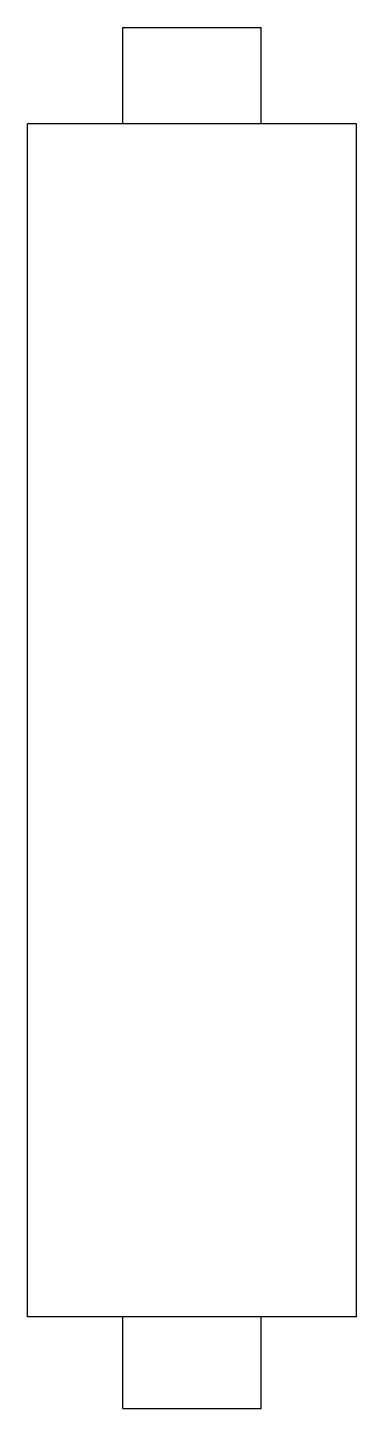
# Model space of a CAD drawing. Header units: metres. Extents: x -14 to 0, y -58.9 to 0.
import ezdxf

# ---------------------------------------------------------------- set-up
doc = ezdxf.new("R2010")
doc.units = ezdxf.units.M

msp = doc.modelspace()

# ---------------------------------------------------------------- linework, layer by layer
for points in [[(-9.95, -4.1), (-9.95, -4.018), (-9.95, -3.936), (-9.95, -3.854), (-9.95, -3.772), (-9.95, -3.69), (-9.95, -3.608), (-9.95, -3.526), (-9.95, -3.444), (-9.95, -3.362), (-9.95, -3.28), (-9.95, -3.198), (-9.95, -3.116), (-9.95, -3.034), (-9.95, -2.952), (-9.95, -2.87), (-9.95, -2.788), (-9.95, -2.706), (-9.95, -2.624), (-9.95, -2.542), (-9.95, -2.46), (-9.95, -2.378), (-9.95, -2.296), (-9.95, -2.214), (-9.95, -2.132), (-9.95, -2.05), (-9.95, -1.968), (-9.95, -1.886), (-9.95, -1.804), (-9.95, -1.722), (-9.95, -1.64), (-9.95, -1.558), (-9.95, -1.476), (-9.95, -1.394), (-9.95, -1.312), (-9.95, -1.23), (-9.95, -1.148), (-9.95, -1.066), (-9.95, -0.984), (-9.95, -0.902), (-9.95, -0.82), (-9.95, -0.738), (-9.95, -0.656), (-9.95, -0.574), (-9.95, -0.492), (-9.95, -0.41), (-9.95, -0.328), (-9.95, -0.246), (-9.95, -0.164), (-9.95, -0.082), (-9.95, 0)], [(-9.95, 0), (-9.929, 0), (-9.909, 0), (-9.888, 0), (-9.85, 0), (-9.789, 0), (-9.728, 0), (-9.667, 0), (-9.574, 0), (-9.475, 0), (-9.377, 0), (-9.269, 0), (-9.138, 0), (-9.007, 0), (-8.877, 0), (-8.727, 0), (-8.571, 0), (-8.414, 0), (-8.255, 0), (-8.08, 0), (-7.906, 0), (-7.731, 0), (-7.551, 0), (-7.368, 0), (-7.184, 0), (-7, 0), (-6.816, 0), (-6.632, 0), (-6.449, 0), (-6.269, 0), (-6.094, 0), (-5.92, 0), (-5.745, 0), (-5.586, 0), (-5.429, 0), (-5.273, 0), (-5.123, 0), (-4.993, 0), (-4.862, 0), (-4.731, 0), (-4.623, 0), (-4.525, 0), (-4.426, 0), (-4.333, 0), (-4.272, 0), (-4.211, 0), (-4.15, 0), (-4.112, 0), (-4.091, 0), (-4.071, 0), (-4.05, 0)], [(-4.05, -4.1), (-4.05, -4.018), (-4.05, -3.936), (-4.05, -3.854), (-4.05, -3.772), (-4.05, -3.69), (-4.05, -3.608), (-4.05, -3.526), (-4.05, -3.444), (-4.05, -3.362), (-4.05, -3.28), (-4.05, -3.198), (-4.05, -3.116), (-4.05, -3.034), (-4.05, -2.952), (-4.05, -2.87), (-4.05, -2.788), (-4.05, -2.706), (-4.05, -2.624), (-4.05, -2.542), (-4.05, -2.46), (-4.05, -2.378), (-4.05, -2.296), (-4.05, -2.214), (-4.05, -2.132), (-4.05, -2.05), (-4.05, -1.968), (-4.05, -1.886), (-4.05, -1.804), (-4.05, -1.722), (-4.05, -1.64), (-4.05, -1.558), (-4.05, -1.476), (-4.05, -1.394), (-4.05, -1.312), (-4.05, -1.23), (-4.05, -1.148), (-4.05, -1.066), (-4.05, -0.984), (-4.05, -0.902), (-4.05, -0.82), (-4.05, -0.738), (-4.05, -0.656), (-4.05, -0.574), (-4.05, -0.492), (-4.05, -0.41), (-4.05, -0.328), (-4.05, -0.246), (-4.05, -0.164), (-4.05, -0.082), (-4.05, 0)], [(-14, -55), (-14, -53.982), (-14, -52.964), (-14, -51.946), (-14, -50.928), (-14, -49.91), (-14, -48.892), (-14, -47.874), (-14, -46.856), (-14, -45.838), (-14, -44.82), (-14, -43.802), (-14, -42.784), (-14, -41.766), (-14, -40.748), (-14, -39.73), (-14, -38.712), (-14, -37.694), (-14, -36.676), (-14, -35.658), (-14, -34.64), (-14, -33.622), (-14, -32.604), (-14, -31.586), (-14, -30.568), (-14, -29.55), (-14, -28.532), (-14, -27.514), (-14, -26.496), (-14, -25.478), (-14, -24.46), (-14, -23.442), (-14, -22.424), (-14, -21.406), (-14, -20.388), (-14, -19.37), (-14, -18.352), (-14, -17.334), (-14, -16.316), (-14, -15.298), (-14, -14.28), (-14, -13.262), (-14, -12.244), (-14, -11.226), (-14, -10.208), (-14, -9.19), (-14, -8.172), (-14, -7.154), (-14, -6.136), (-14, -5.118), (-14, -4.1)], [(0, -4.1), (-0.049, -4.1), (-0.098, -4.1), (-0.147, -4.1), (-0.238, -4.1), (-0.383, -4.1), (-0.528, -4.1), (-0.673, -4.1), (-0.893, -4.1), (-1.127, -4.1), (-1.36, -4.1), (-1.616, -4.1), (-1.926, -4.1), (-2.237, -4.1), (-2.547, -4.1), (-2.901, -4.1), (-3.273, -4.1), (-3.644, -4.1), (-4.022, -4.1), (-4.436, -4.1), (-4.851, -4.1), (-5.265, -4.1), (-5.692, -4.1), (-6.128, -4.1), (-6.564, -4.1), (-7, -4.1), (-7.436, -4.1), (-7.872, -4.1), (-8.308, -4.1), (-8.735, -4.1), (-9.149, -4.1), (-9.564, -4.1), (-9.978, -4.1), (-10.356, -4.1), (-10.727, -4.1), (-11.099, -4.1), (-11.453, -4.1), (-11.763, -4.1), (-12.074, -4.1), (-12.384, -4.1), (-12.64, -4.1), (-12.873, -4.1), (-13.107, -4.1), (-13.327, -4.1), (-13.472, -4.1), (-13.617, -4.1), (-13.762, -4.1), (-13.853, -4.1), (-13.902, -4.1), (-13.951, -4.1), (-14, -4.1)], [(0, -55), (0, -53.982), (0, -52.964), (0, -51.946), (0, -50.928), (0, -49.91), (0, -48.892), (0, -47.874), (0, -46.856), (0, -45.838), (0, -44.82), (0, -43.802), (0, -42.784), (0, -41.766), (0, -40.748), (0, -39.73), (0, -38.712), (0, -37.694), (0, -36.676), (0, -35.658), (0, -34.64), (0, -33.622), (0, -32.604), (0, -31.586), (0, -30.568), (0, -29.55), (0, -28.532), (0, -27.514), (0, -26.496), (0, -25.478), (0, -24.46), (0, -23.442), (0, -22.424), (0, -21.406), (0, -20.388), (0, -19.37), (0, -18.352), (0, -17.334), (0, -16.316), (0, -15.298), (0, -14.28), (0, -13.262), (0, -12.244), (0, -11.226), (0, -10.208), (0, -9.19), (0, -8.172), (0, -7.154), (0, -6.136), (0, -5.118), (0, -4.1)], [(0, -55), (-0.049, -55), (-0.098, -55), (-0.147, -55), (-0.238, -55), (-0.383, -55), (-0.528, -55), (-0.673, -55), (-0.893, -55), (-1.127, -55), (-1.36, -55), (-1.616, -55), (-1.926, -55), (-2.237, -55), (-2.547, -55), (-2.901, -55), (-3.273, -55), (-3.644, -55), (-4.022, -55), (-4.436, -55), (-4.851, -55), (-5.265, -55), (-5.692, -55), (-6.128, -55), (-6.564, -55), (-7, -55), (-7.436, -55), (-7.872, -55), (-8.308, -55), (-8.735, -55), (-9.149, -55), (-9.564, -55), (-9.978, -55), (-10.356, -55), (-10.727, -55), (-11.099, -55), (-11.453, -55), (-11.763, -55), (-12.074, -55), (-12.384, -55), (-12.64, -55), (-12.873, -55), (-13.107, -55), (-13.327, -55), (-13.472, -55), (-13.617, -55), (-13.762, -55), (-13.853, -55), (-13.902, -55), (-13.951, -55), (-14, -55)], [(-9.95, -58.9), (-9.95, -58.822), (-9.95, -58.744), (-9.95, -58.666), (-9.95, -58.588), (-9.95, -58.51), (-9.95, -58.432), (-9.95, -58.354), (-9.95, -58.276), (-9.95, -58.198), (-9.95, -58.12), (-9.95, -58.042), (-9.95, -57.964), (-9.95, -57.886), (-9.95, -57.808), (-9.95, -57.73), (-9.95, -57.652), (-9.95, -57.574), (-9.95, -57.496), (-9.95, -57.418), (-9.95, -57.34), (-9.95, -57.262), (-9.95, -57.184), (-9.95, -57.106), (-9.95, -57.028), (-9.95, -56.95), (-9.95, -56.872), (-9.95, -56.794), (-9.95, -56.716), (-9.95, -56.638), (-9.95, -56.56), (-9.95, -56.482), (-9.95, -56.404), (-9.95, -56.326), (-9.95, -56.248), (-9.95, -56.17), (-9.95, -56.092), (-9.95, -56.014), (-9.95, -55.936), (-9.95, -55.858), (-9.95, -55.78), (-9.95, -55.702), (-9.95, -55.624), (-9.95, -55.546), (-9.95, -55.468), (-9.95, -55.39), (-9.95, -55.312), (-9.95, -55.234), (-9.95, -55.156), (-9.95, -55.078), (-9.95, -55)], [(-4.05, -58.9), (-4.05, -58.822), (-4.05, -58.744), (-4.05, -58.666), (-4.05, -58.588), (-4.05, -58.51), (-4.05, -58.432), (-4.05, -58.354), (-4.05, -58.276), (-4.05, -58.198), (-4.05, -58.12), (-4.05, -58.042), (-4.05, -57.964), (-4.05, -57.886), (-4.05, -57.808), (-4.05, -57.73), (-4.05, -57.652), (-4.05, -57.574), (-4.05, -57.496), (-4.05, -57.418), (-4.05, -57.34), (-4.05, -57.262), (-4.05, -57.184), (-4.05, -57.106), (-4.05, -57.028), (-4.05, -56.95), (-4.05, -56.872), (-4.05, -56.794), (-4.05, -56.716), (-4.05, -56.638), (-4.05, -56.56), (-4.05, -56.482), (-4.05, -56.404), (-4.05, -56.326), (-4.05, -56.248), (-4.05, -56.17), (-4.05, -56.092), (-4.05, -56.014), (-4.05, -55.936), (-4.05, -55.858), (-4.05, -55.78), (-4.05, -55.702), (-4.05, -55.624), (-4.05, -55.546), (-4.05, -55.468), (-4.05, -55.39), (-4.05, -55.312), (-4.05, -55.234), (-4.05, -55.156), (-4.05, -55.078), (-4.05, -55)], [(-9.95, -58.9), (-9.929, -58.9), (-9.909, -58.9), (-9.888, -58.9), (-9.85, -58.9), (-9.789, -58.9), (-9.728, -58.9), (-9.667, -58.9), (-9.574, -58.9), (-9.475, -58.9), (-9.377, -58.9), (-9.269, -58.9), (-9.138, -58.9), (-9.007, -58.9), (-8.877, -58.9), (-8.727, -58.9), (-8.571, -58.9), (-8.414, -58.9), (-8.255, -58.9), (-8.08, -58.9), (-7.906, -58.9), (-7.731, -58.9), (-7.551, -58.9), (-7.368, -58.9), (-7.184, -58.9), (-7, -58.9), (-6.816, -58.9), (-6.632, -58.9), (-6.449, -58.9), (-6.269, -58.9), (-6.094, -58.9), (-5.92, -58.9), (-5.745, -58.9), (-5.586, -58.9), (-5.429, -58.9), (-5.273, -58.9), (-5.123, -58.9), (-4.993, -58.9), (-4.862, -58.9), (-4.731, -58.9), (-4.623, -58.9), (-4.525, -58.9), (-4.426, -58.9), (-4.333, -58.9), (-4.272, -58.9), (-4.211, -58.9), (-4.15, -58.9), (-4.112, -58.9), (-4.091, -58.9), (-4.071, -58.9), (-4.05, -58.9)]]:
    msp.add_lwpolyline(points)

doc.saveas('drawing.dxf')
